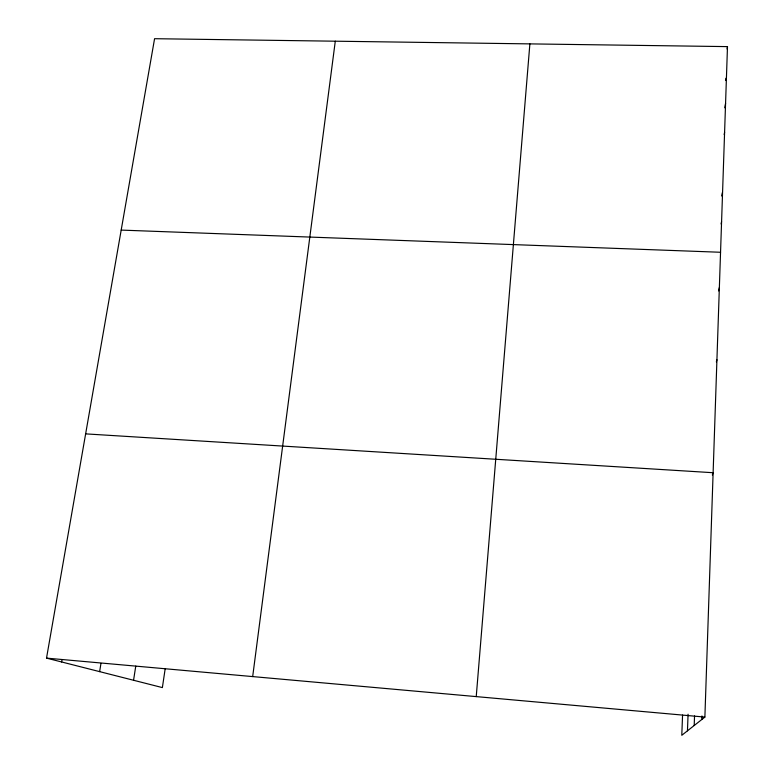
<?xml version="1.0" encoding="UTF-8"?>
<svg xmlns="http://www.w3.org/2000/svg" width="774" height="774" viewBox="0 0 774 774"><rect width="100%" height="100%" fill="white"/><g stroke="black" fill="none" stroke-linecap="round" stroke-linejoin="round"><path stroke-width="1.16" d="M701.824 719.491L701.95 715.95M682.562 715.089L681.788 735.3L704.882 717.082L727.483 46.614L154.577 38.7L46.517 658.123L162.376 687.593L165.22 668.494M694.201 725.509L694.539 715.94M687.457 730.83L688.076 714.218M476.233 696.6L529.88 43.886M252.682 676.582L335.287 41.196M133.563 680.259L135.76 666.114M99.633 671.629L100.968 663.386M727.086 48.994L727.483 46.614M61.63 661.964L62.026 659.593M725.538 80.544L725.935 78.242M724.774 107.799L725.577 103.329M724.174 134.579L724.599 132.277M721.687 195.977L722.374 192.562M721.097 223.976L721.581 221.625M718.572 290.927L719.365 287.502M716.356 361.903L716.927 359.726M712.341 474.994L713.125 472.721L85.633 433.875M121.189 230.091L720.555 252.266M46.517 658.123L704.882 717.082"/></g></svg>
